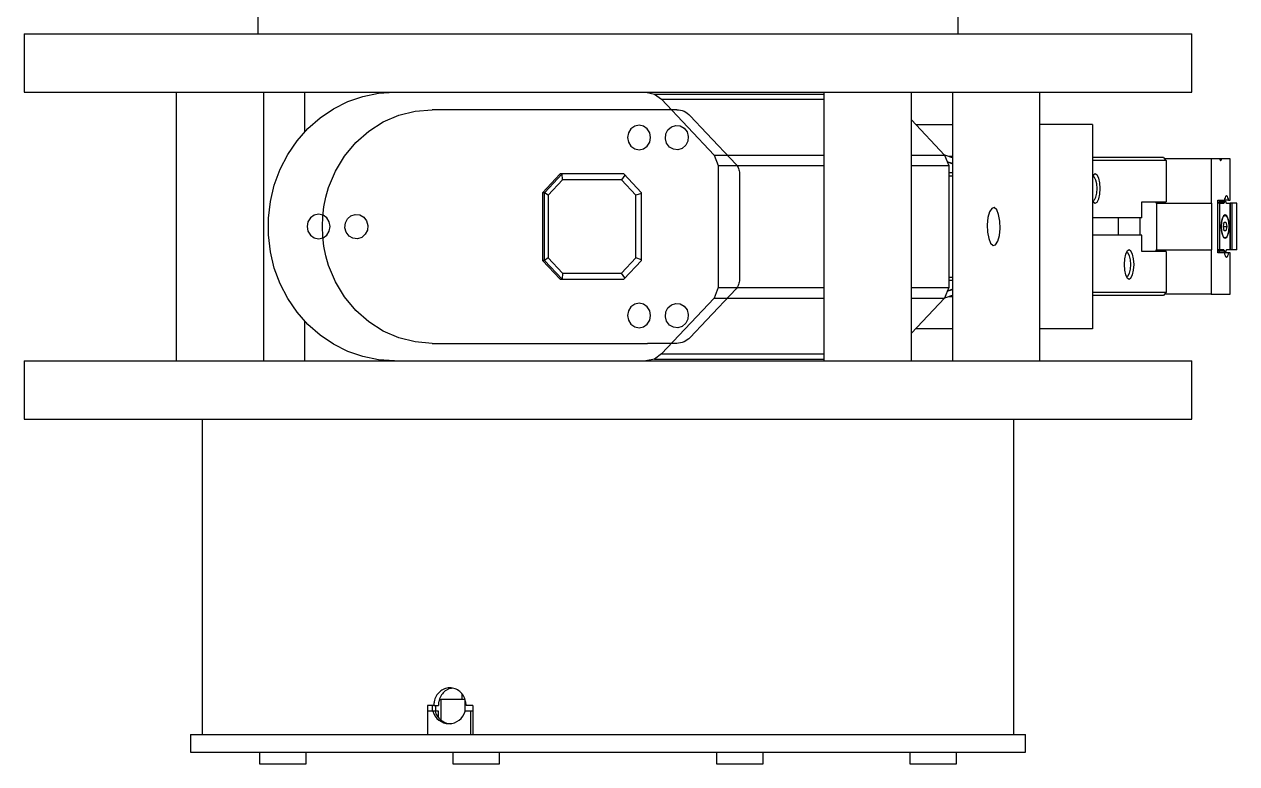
# Model space of a CAD drawing. Header units: millimetres. Extents: x 0 to 420, y 0 to 297.
# Drawn here: x 336.21 to 356.98, y 141.97 to 154.64 of the extents above; entities that cross this region are included whole.
import ezdxf

# ---------------------------------------------------------------- set-up
doc = ezdxf.new("R2010")
doc.units = ezdxf.units.MM

msp = doc.modelspace()

# ---------------------------------------------------------------- linework, layer by layer
at = {"color": 7, "linetype": 'Continuous', "lineweight": 25}
for p, q in [((340.206, 155.971), (340.206, 154.471)), ((352.206, 154.471), (352.206, 155.971)), ((336.206, 154.471), (336.206, 153.471)), ((336.206, 154.471), (356.206, 154.471)), ((356.206, 153.471), (356.206, 154.471)), ((336.206, 153.471), (356.206, 153.471)), ((338.807, 153.471), (338.807, 148.871)), ((340.307, 148.871), (340.307, 153.471)), ((341.007, 153.471), (341.007, 152.787)), ((342.507, 153.471), (342.507, 153.471)), ((346.856, 153.471), (347, 153.441)), ((347, 153.441), (347.123, 153.354)), ((347, 153.441), (349.904, 153.441)), ((347.123, 153.354), (348.024, 152.395)), ((347.123, 153.354), (349.904, 153.354)), ((349.904, 153.471), (349.904, 148.871)), ((351.404, 148.871), (351.404, 153.471)), ((352.105, 153.471), (352.105, 148.871)), ((353.605, 148.871), (353.605, 153.471)), ((351.404, 153), (351.972, 152.395)), ((351.478, 152.921), (352.105, 152.921)), ((354.503, 152.921), (353.605, 152.921)), ((354.503, 152.921), (354.503, 149.421)), ((348.024, 152.395), (348.094, 152.216)), ((348.024, 152.395), (349.904, 152.395)), ((351.404, 152.395), (351.972, 152.395)), ((351.972, 152.395), (352.042, 152.216)), ((352.105, 152.347), (351.973, 152.394)), ((352.105, 152.249), (352.017, 152.281)), ((352.018, 152.278), (352.105, 152.247)), ((352.105, 152.371), (352.037, 152.371)), ((355.72, 152.351), (354.503, 152.351)), ((355.767, 152.301), (354.503, 152.301)), ((355.72, 152.351), (355.739, 152.331)), ((355.739, 152.331), (355.767, 152.301)), ((356.538, 152.331), (355.739, 152.331)), ((355.767, 152.301), (355.767, 151.596)), ((356.538, 152.331), (356.538, 151.571)), ((356.685, 152.331), (356.538, 152.331)), ((356.714, 152.331), (356.685, 152.331)), ((356.862, 152.331), (356.714, 152.331)), ((356.862, 151.621), (356.862, 152.331)), ((345.387, 152.071), (345.085, 151.75)), ((345.119, 151.75), (345.421, 152.071)), ((346.475, 152.071), (345.387, 152.071)), ((345.425, 151.971), (345.421, 152.071)), ((346.495, 152.051), (346.436, 151.971)), ((346.777, 151.75), (346.475, 152.071)), ((348.094, 152.216), (348.094, 150.126)), ((348.094, 152.216), (349.904, 152.216)), ((351.404, 152.216), (352.042, 152.216)), ((352.042, 152.216), (352.042, 150.126)), ((345.425, 151.971), (345.179, 151.709)), ((346.436, 151.971), (345.425, 151.971)), ((346.683, 151.709), (346.436, 151.971)), ((345.085, 151.75), (345.085, 150.592)), ((345.119, 151.75), (345.085, 151.75)), ((345.179, 151.709), (345.119, 151.75)), ((345.119, 150.592), (345.119, 151.75)), ((345.179, 151.709), (345.179, 150.634)), ((346.777, 151.739), (346.683, 151.709)), ((346.683, 150.634), (346.683, 151.709)), ((346.777, 150.592), (346.777, 151.75)), ((356.65, 151.621), (356.766, 151.621)), ((356.65, 150.721), (356.65, 151.621)), ((356.835, 151.621), (356.766, 151.621)), ((356.835, 151.621), (356.862, 151.621)), ((355.352, 151.596), (355.767, 151.596)), ((355.352, 151.321), (355.352, 151.596)), ((355.598, 151.571), (355.598, 151.596)), ((355.598, 151.571), (356.538, 151.571)), ((355.608, 150.771), (355.608, 151.571)), ((356.548, 151.571), (356.538, 151.571)), ((356.548, 150.771), (356.548, 151.571)), ((356.688, 151.571), (356.65, 151.571)), ((356.761, 151.582), (356.667, 151.582)), ((356.777, 151.604), (356.683, 151.604)), ((356.688, 150.771), (356.688, 151.571)), ((356.692, 151.571), (356.688, 151.571)), ((356.692, 151.571), (356.753, 151.571)), ((356.801, 151.571), (356.861, 151.571)), ((356.865, 151.571), (356.861, 151.571)), ((356.865, 150.771), (356.865, 151.571)), ((356.899, 151.571), (356.865, 151.571)), ((356.865, 151.559), (356.865, 150.784)), ((356.899, 150.771), (356.899, 151.571)), ((356.976, 151.571), (356.899, 151.571)), ((356.976, 150.771), (356.976, 151.571)), ((355.352, 151.321), (354.503, 151.321)), ((354.952, 151.021), (354.952, 151.321)), ((355.319, 151.021), (355.319, 151.321)), ((356.747, 151.171), (356.762, 151.246)), ((356.777, 151.366), (356.762, 151.366)), ((356.762, 151.246), (356.791, 151.246)), ((356.791, 151.246), (356.806, 151.171)), ((355.352, 151.021), (354.503, 151.021)), ((355.352, 150.746), (355.352, 151.021)), ((356.762, 151.096), (356.747, 151.171)), ((356.747, 151.171), (356.806, 151.171)), ((356.791, 151.096), (356.762, 151.096)), ((356.806, 151.171), (356.791, 151.096)), ((356.762, 150.976), (356.777, 150.976)), ((345.085, 150.592), (345.387, 150.271)), ((345.119, 150.592), (345.085, 150.592)), ((345.179, 150.634), (345.119, 150.592)), ((345.421, 150.271), (345.119, 150.592)), ((345.179, 150.634), (345.425, 150.371)), ((346.436, 150.371), (346.683, 150.634)), ((346.475, 150.271), (346.777, 150.592)), ((346.777, 150.603), (346.683, 150.634)), ((355.767, 150.746), (355.352, 150.746)), ((355.598, 150.746), (355.598, 150.771)), ((355.598, 150.771), (356.538, 150.771)), ((355.767, 150.746), (355.767, 150.041)), ((356.538, 150.771), (356.538, 150.011)), ((356.538, 150.771), (356.548, 150.771)), ((356.688, 150.771), (356.65, 150.771)), ((356.766, 150.721), (356.65, 150.721)), ((356.761, 150.76), (356.667, 150.76)), ((356.683, 150.739), (356.777, 150.739)), ((356.692, 150.771), (356.688, 150.771)), ((356.753, 150.771), (356.692, 150.771)), ((356.835, 150.721), (356.766, 150.721)), ((356.861, 150.771), (356.801, 150.771)), ((356.862, 150.721), (356.835, 150.721)), ((356.865, 150.771), (356.861, 150.771)), ((356.862, 150.011), (356.862, 150.721)), ((356.899, 150.771), (356.865, 150.771)), ((356.976, 150.771), (356.899, 150.771)), ((345.387, 150.271), (346.475, 150.271)), ((345.425, 150.371), (345.421, 150.271)), ((345.425, 150.371), (346.436, 150.371)), ((346.495, 150.292), (346.436, 150.371)), ((348.094, 150.126), (348.024, 149.947)), ((348.094, 150.126), (349.904, 150.126)), ((351.404, 150.126), (352.042, 150.126)), ((352.042, 150.126), (351.972, 149.947)), ((351.973, 149.948), (352.105, 149.996)), ((352.017, 150.062), (352.105, 150.093)), ((352.105, 150.096), (352.018, 150.065)), ((352.037, 149.971), (352.105, 149.971)), ((355.767, 150.041), (354.503, 150.041)), ((355.72, 149.991), (354.503, 149.991)), ((355.739, 150.011), (355.72, 149.991)), ((355.767, 150.041), (355.739, 150.011)), ((356.538, 150.011), (355.739, 150.011)), ((356.538, 150.011), (356.862, 150.011)), ((348.024, 149.947), (347.123, 148.989)), ((348.024, 149.947), (349.904, 149.947)), ((351.404, 149.947), (351.972, 149.947)), ((351.972, 149.947), (351.404, 149.343)), ((341.007, 149.555), (341.007, 148.871)), ((352.105, 149.421), (351.478, 149.421)), ((354.503, 149.421), (353.605, 149.421)), ((347.123, 148.989), (347, 148.902)), ((347.123, 148.989), (349.904, 148.989)), ((336.206, 148.871), (336.206, 147.871)), ((336.206, 148.871), (356.206, 148.871)), ((342.507, 148.871), (342.507, 148.872)), ((347, 148.902), (346.856, 148.871)), ((347, 148.902), (349.904, 148.902)), ((356.206, 147.871), (356.206, 148.871)), ((336.206, 147.871), (356.206, 147.871)), ((339.256, 147.871), (339.256, 142.471)), ((353.156, 142.471), (353.156, 147.871)), ((343.699, 143.169), (343.699, 143.071)), ((343.222, 142.971), (343.114, 142.971)), ((343.114, 142.971), (343.114, 142.871)), ((343.192, 142.971), (343.192, 142.871)), ((343.222, 142.971), (343.3, 142.971)), ((343.249, 142.971), (343.249, 142.871)), ((343.319, 143.071), (343.341, 143.071)), ((343.341, 143.071), (343.341, 142.722)), ((343.75, 143.071), (343.341, 143.071)), ((343.75, 143.071), (343.75, 142.852)), ((343.887, 142.971), (343.774, 142.971)), ((343.887, 142.971), (343.887, 142.471)), ((343.112, 142.871), (343.112, 142.471)), ((343.204, 142.871), (343.112, 142.871)), ((343.243, 142.871), (343.204, 142.871)), ((343.302, 142.871), (343.243, 142.871)), ((343.302, 142.761), (343.302, 142.871)), ((343.849, 142.871), (343.757, 142.871)), ((343.849, 142.871), (343.849, 142.471)), ((343.887, 142.871), (343.849, 142.871)), ((339.056, 142.471), (339.056, 142.171)), ((339.056, 142.471), (352.79, 142.471)), ((352.79, 142.471), (353.356, 142.471)), ((353.356, 142.171), (353.356, 142.471)), ((339.056, 142.171), (352.79, 142.171)), ((340.235, 142.171), (340.235, 141.971)), ((341.035, 141.971), (341.035, 142.171)), ((343.549, 142.171), (343.549, 141.971)), ((344.349, 141.971), (344.349, 142.171)), ((348.062, 142.171), (348.062, 141.971)), ((348.862, 141.971), (348.862, 142.171)), ((351.376, 142.171), (351.376, 141.971)), ((352.176, 141.971), (352.176, 142.171)), ((352.79, 142.171), (353.356, 142.171)), ((340.235, 141.971), (341.003, 141.971)), ((341.003, 141.971), (341.035, 141.971)), ((343.549, 141.971), (344.318, 141.971)), ((344.318, 141.971), (344.349, 141.971)), ((348.062, 141.971), (348.83, 141.971)), ((348.83, 141.971), (348.862, 141.971)), ((351.376, 141.971), (352.145, 141.971)), ((352.145, 141.971), (352.176, 141.971))]:
    msp.add_line(p, q, dxfattribs=at)
at = {"color": 7, "linetype": 'Continuous'}
for p, q in [((346.884, 153.171), (343.193, 153.171)), ((347.382, 153.171), (346.884, 153.171)), ((347.893, 152.772), (347.614, 153.069)), ((347.893, 152.772), (348.398, 152.236)), ((348.458, 152.08), (348.458, 150.263)), ((348.398, 150.107), (347.893, 149.57)), ((347.893, 149.57), (347.614, 149.273)), ((343.193, 149.171), (346.884, 149.171)), ((347.382, 149.171), (346.884, 149.171))]:
    msp.add_line(p, q, dxfattribs=at)
at = {"color": 8, "linetype": 'Continuous', "lineweight": 25}
for p, q in [((352.042, 152.094), (352.105, 152.094)), ((352.105, 152.036), (352.042, 152.036)), ((352.042, 150.307), (352.105, 150.307)), ((352.105, 150.248), (352.042, 150.248))]:
    msp.add_line(p, q, dxfattribs=at)
at = {"color": 7, "linetype": 'Continuous', "lineweight": 25, "flags": 128}
for points in [[(342.546, 148.871), (342.275, 148.889), (342.008, 148.944), (341.75, 149.033), (341.504, 149.156), (341.275, 149.311), (341.066, 149.495), (340.88, 149.705), (340.72, 149.939), (340.589, 150.192), (340.489, 150.461), (340.422, 150.74), (340.388, 151.027), (340.388, 151.316), (340.422, 151.602), (340.489, 151.882), (340.589, 152.151), (340.72, 152.404), (340.88, 152.637), (341.066, 152.848), (341.275, 153.032), (341.504, 153.187), (341.75, 153.31), (342.008, 153.399), (342.275, 153.453), (342.546, 153.471)], [(346.54, 152.695), (346.555, 152.615), (346.598, 152.547), (346.662, 152.501), (346.738, 152.485), (346.813, 152.501), (346.877, 152.547), (346.92, 152.615), (346.935, 152.695), (346.92, 152.776), (346.877, 152.844), (346.813, 152.889), (346.738, 152.905), (346.662, 152.889), (346.598, 152.844), (346.555, 152.776), (346.54, 152.695)], [(356.685, 152.331), (356.688, 152.319), (356.691, 152.309), (356.695, 152.303), (356.7, 152.301), (356.704, 152.303), (356.709, 152.309), (356.712, 152.319), (356.714, 152.331)], [(354.503, 151.616), (354.519, 151.59), (354.552, 151.571), (354.584, 151.59), (354.612, 151.644), (354.631, 151.726), (354.637, 151.821), (354.631, 151.917), (354.612, 151.998), (354.584, 152.052), (354.552, 152.071), (354.519, 152.052), (354.503, 152.027)], [(354.503, 151.616), (354.511, 151.615), (354.538, 151.63), (354.561, 151.675), (354.576, 151.742), (354.582, 151.821), (354.576, 151.9), (354.561, 151.967), (354.538, 152.012), (354.511, 152.028), (354.503, 152.027)], [(356.688, 151.604), (356.686, 151.617), (356.685, 151.621)], [(356.667, 151.582), (356.666, 151.58), (356.665, 151.578), (356.664, 151.576), (356.663, 151.574), (356.662, 151.573), (356.661, 151.572), (356.66, 151.571), (356.659, 151.571)], [(356.667, 151.582), (356.67, 151.591), (356.674, 151.598), (356.678, 151.602), (356.683, 151.604)], [(356.688, 151.56), (356.688, 151.561), (356.689, 151.564), (356.689, 151.566), (356.689, 151.568), (356.69, 151.569), (356.691, 151.57), (356.692, 151.571), (356.692, 151.571)], [(356.761, 151.582), (356.76, 151.58), (356.759, 151.578), (356.758, 151.576), (356.757, 151.574), (356.756, 151.573), (356.755, 151.572), (356.754, 151.571), (356.753, 151.571)], [(356.761, 151.582), (356.764, 151.591), (356.768, 151.598), (356.772, 151.602), (356.777, 151.604), (356.781, 151.602), (356.786, 151.598), (356.79, 151.591), (356.793, 151.582)], [(356.801, 151.571), (356.8, 151.571), (356.799, 151.572), (356.798, 151.573), (356.796, 151.574), (356.795, 151.576), (356.795, 151.578), (356.794, 151.58), (356.793, 151.582)], [(356.861, 151.571), (356.862, 151.571), (356.863, 151.57), (356.863, 151.569), (356.864, 151.568), (356.865, 151.566), (356.865, 151.564), (356.865, 151.561), (356.865, 151.559)], [(341.051, 151.171), (341.066, 151.091), (341.109, 151.023), (341.173, 150.977), (341.248, 150.961), (341.324, 150.977), (341.388, 151.023), (341.431, 151.091), (341.446, 151.171), (341.431, 151.252), (341.388, 151.32), (341.324, 151.365), (341.248, 151.381), (341.173, 151.365), (341.109, 151.32), (341.066, 151.252), (341.051, 151.171)], [(356.777, 151.371), (356.751, 151.356), (356.729, 151.313), (356.714, 151.248), (356.709, 151.171), (356.714, 151.095), (356.729, 151.03), (356.751, 150.986), (356.777, 150.971), (356.803, 150.986), (356.825, 151.03), (356.84, 151.095), (356.845, 151.171), (356.84, 151.248), (356.825, 151.313), (356.803, 151.356), (356.777, 151.371)], [(356.777, 151.366), (356.802, 151.351), (356.824, 151.309), (356.838, 151.246), (356.843, 151.171), (356.838, 151.097), (356.824, 151.033), (356.802, 150.991), (356.777, 150.976), (356.751, 150.991), (356.73, 151.033), (356.715, 151.097), (356.71, 151.171), (356.715, 151.246), (356.73, 151.309), (356.751, 151.351), (356.777, 151.366)], [(355.045, 150.521), (355.052, 150.426), (355.07, 150.344), (355.098, 150.29), (355.131, 150.271), (355.163, 150.29), (355.191, 150.344), (355.209, 150.426), (355.216, 150.521), (355.209, 150.617), (355.191, 150.698), (355.163, 150.752), (355.131, 150.771), (355.098, 150.752), (355.07, 150.698), (355.052, 150.617), (355.045, 150.521)], [(355.082, 150.316), (355.09, 150.315), (355.117, 150.33), (355.14, 150.375), (355.155, 150.442), (355.16, 150.521), (355.155, 150.6), (355.14, 150.667), (355.117, 150.712), (355.09, 150.728), (355.082, 150.727)], [(356.659, 150.771), (356.66, 150.771), (356.661, 150.771), (356.662, 150.77), (356.663, 150.768), (356.664, 150.767), (356.665, 150.765), (356.666, 150.763), (356.667, 150.76)], [(356.683, 150.739), (356.678, 150.74), (356.674, 150.744), (356.67, 150.751), (356.667, 150.76)], [(356.685, 150.721), (356.686, 150.725), (356.688, 150.739)], [(356.692, 150.771), (356.692, 150.771), (356.691, 150.772), (356.69, 150.773), (356.689, 150.775), (356.689, 150.777), (356.689, 150.779), (356.688, 150.781), (356.688, 150.783)], [(356.753, 150.771), (356.754, 150.771), (356.755, 150.771), (356.756, 150.77), (356.757, 150.768), (356.758, 150.767), (356.759, 150.765), (356.76, 150.763), (356.761, 150.76)], [(356.793, 150.76), (356.79, 150.751), (356.786, 150.744), (356.781, 150.74), (356.777, 150.739), (356.772, 150.74), (356.768, 150.744), (356.764, 150.751), (356.761, 150.76)], [(356.793, 150.76), (356.794, 150.763), (356.795, 150.765), (356.795, 150.767), (356.796, 150.768), (356.798, 150.77), (356.799, 150.771), (356.8, 150.771), (356.801, 150.771)], [(356.865, 150.784), (356.865, 150.781), (356.865, 150.779), (356.865, 150.777), (356.864, 150.775), (356.863, 150.773), (356.863, 150.772), (356.862, 150.771), (356.861, 150.771)], [(346.54, 149.647), (346.555, 149.567), (346.598, 149.499), (346.662, 149.453), (346.738, 149.437), (346.813, 149.453), (346.877, 149.499), (346.92, 149.567), (346.935, 149.647), (346.92, 149.728), (346.877, 149.796), (346.813, 149.841), (346.738, 149.857), (346.662, 149.841), (346.598, 149.796), (346.555, 149.728), (346.54, 149.647)]]:
    msp.add_lwpolyline(points, dxfattribs=at)
at = {"color": 7, "linetype": 'Continuous', "flags": 128}
for points in [[(341.42, 151.838), (341.537, 152.119), (341.693, 152.378), (341.884, 152.608), (342.107, 152.804), (342.355, 152.962), (342.623, 153.077), (342.904, 153.148), (343.193, 153.171)], [(347.382, 153.171), (347.414, 153.17), (347.446, 153.165), (347.477, 153.156), (347.508, 153.145), (347.537, 153.13), (347.564, 153.113), (347.59, 153.092), (347.614, 153.069)], [(347.573, 152.634), (347.537, 152.562), (347.477, 152.51), (347.403, 152.486), (347.327, 152.494), (347.259, 152.533), (347.21, 152.597), (347.188, 152.675), (347.196, 152.757), (347.232, 152.829), (347.292, 152.881), (347.366, 152.904), (347.442, 152.896), (347.51, 152.857), (347.559, 152.794), (347.581, 152.715), (347.573, 152.634)], [(348.398, 152.236), (348.411, 152.22), (348.423, 152.202), (348.434, 152.184), (348.443, 152.164), (348.449, 152.144), (348.454, 152.123), (348.457, 152.102), (348.458, 152.08)], [(341.42, 150.505), (341.373, 150.667), (341.339, 150.833), (341.319, 151.002), (341.312, 151.171), (341.319, 151.341), (341.339, 151.509), (341.373, 151.675), (341.42, 151.838)], [(352.844, 150.86), (352.882, 150.92), (352.91, 151.019), (352.922, 151.14), (352.918, 151.266), (352.897, 151.378), (352.864, 151.458), (352.823, 151.495), (352.78, 151.482), (352.742, 151.422), (352.714, 151.324), (352.702, 151.202), (352.706, 151.076), (352.727, 150.965), (352.76, 150.884), (352.801, 150.848), (352.844, 150.86)], [(342.084, 151.11), (342.047, 151.038), (341.988, 150.986), (341.914, 150.962), (341.837, 150.97), (341.77, 151.009), (341.721, 151.073), (341.699, 151.151), (341.706, 151.233), (341.743, 151.305), (341.802, 151.357), (341.876, 151.38), (341.953, 151.372), (342.021, 151.333), (342.069, 151.27), (342.092, 151.191), (342.084, 151.11)], [(343.193, 149.171), (342.904, 149.195), (342.623, 149.265), (342.355, 149.381), (342.107, 149.538), (341.884, 149.735), (341.693, 149.965), (341.537, 150.223), (341.42, 150.505)], [(348.458, 150.263), (348.457, 150.241), (348.454, 150.22), (348.449, 150.199), (348.443, 150.178), (348.434, 150.159), (348.423, 150.14), (348.411, 150.123), (348.398, 150.107)], [(347.573, 149.586), (347.537, 149.514), (347.477, 149.462), (347.403, 149.438), (347.327, 149.446), (347.259, 149.485), (347.21, 149.549), (347.188, 149.627), (347.196, 149.709), (347.232, 149.781), (347.292, 149.833), (347.366, 149.856), (347.442, 149.848), (347.51, 149.809), (347.559, 149.746), (347.581, 149.667), (347.573, 149.586)], [(347.614, 149.273), (347.59, 149.25), (347.564, 149.23), (347.537, 149.212), (347.508, 149.198), (347.477, 149.186), (347.446, 149.178), (347.414, 149.173), (347.382, 149.171)]]:
    msp.add_lwpolyline(points, dxfattribs=at)
at = {"color": 7, "linetype": 'Continuous', "lineweight": 25}
for centre, radius, start, end in [((356.876, 151.622), 0.11, 133.4934, 180.4977), ((356.724, 151.622), 0.11, 359.5023, 46.5066), ((356.876, 150.72), 0.11, 179.5023, 226.5066), ((356.724, 150.72), 0.11, 313.4934, 0.4977), ((343.481, 142.943), 0.285, 194.488, 345.512), ((343.528, 142.95), 0.296, 195.4817, 264.4989)]:
    msp.add_arc(centre, radius, start, end, dxfattribs=at)
for points, knots in [([(343.774, 142.971), (343.773, 142.994), (343.769, 143.051), (343.734, 143.136), (343.67, 143.212), (343.587, 143.261), (343.493, 143.277), (343.4, 143.259), (343.319, 143.208), (343.258, 143.131), (343.226, 143.047), (343.223, 142.992), (343.222, 142.971)], [0, 0, 0, 0, 0.0736845, 0.1809251, 0.288235, 0.3956149, 0.5029562, 0.6102108, 0.7174656, 0.8248073, 0.9321871, 1, 1, 1, 1]), ([(343.534, 143.264), (343.516, 143.262), (343.467, 143.255), (343.397, 143.207), (343.336, 143.131), (343.304, 143.047), (343.301, 142.992), (343.3, 142.971)], [0, 0, 0, 0, 0.140901, 0.377259, 0.61382, 0.85047, 1, 1, 1, 1])]:
    msp.add_open_spline(points, degree=3, knots=knots, dxfattribs=at)

doc.saveas('drawing.dxf')
